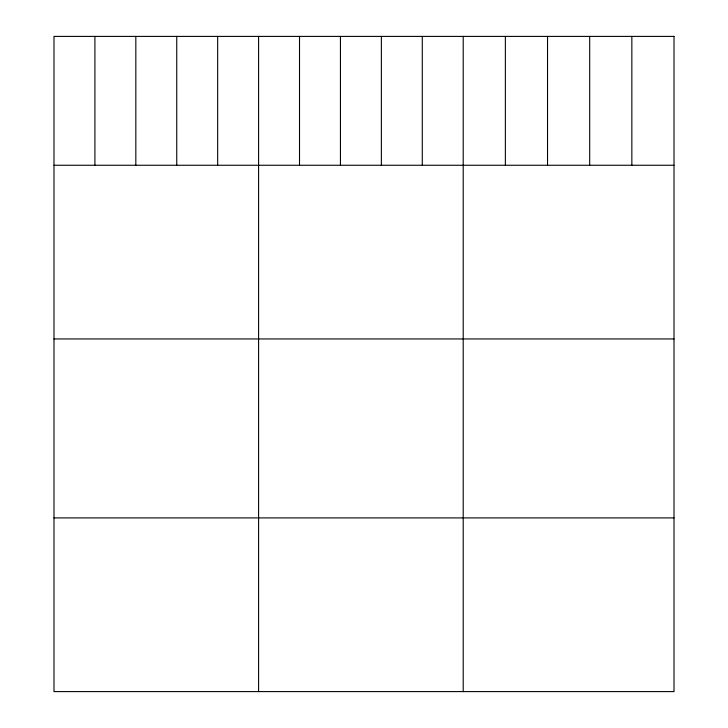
<?xml version="1.0" encoding="UTF-8"?>
<svg xmlns="http://www.w3.org/2000/svg" width="728" height="728" viewBox="0 0 728 728"><rect width="100%" height="100%" fill="white"/><g stroke="black" fill="none" stroke-linecap="round" stroke-linejoin="round"><path stroke-width="1.09" d="M53.99 165.256L674.01 165.256M53.99 338.948L674.01 338.948M53.99 517.908L674.01 517.908M631.849 36.4L631.849 165.256M589.689 36.4L589.689 165.256M547.529 36.4L547.529 165.256M505.369 36.4L505.369 165.256M463.208 36.4L463.208 691.6M422.286 36.4L422.286 165.256M381.363 36.4L381.363 165.256M340.44 36.4L340.44 165.256M299.517 36.4L299.517 165.256M258.595 36.4L258.595 691.6M217.672 36.4L217.672 165.256M176.749 36.4L176.749 165.256M135.827 36.4L135.827 165.256M94.913 36.4L94.913 165.256M674.01 36.4L53.99 36.4L53.99 691.6L674.01 691.6L674.01 36.4"/></g></svg>
